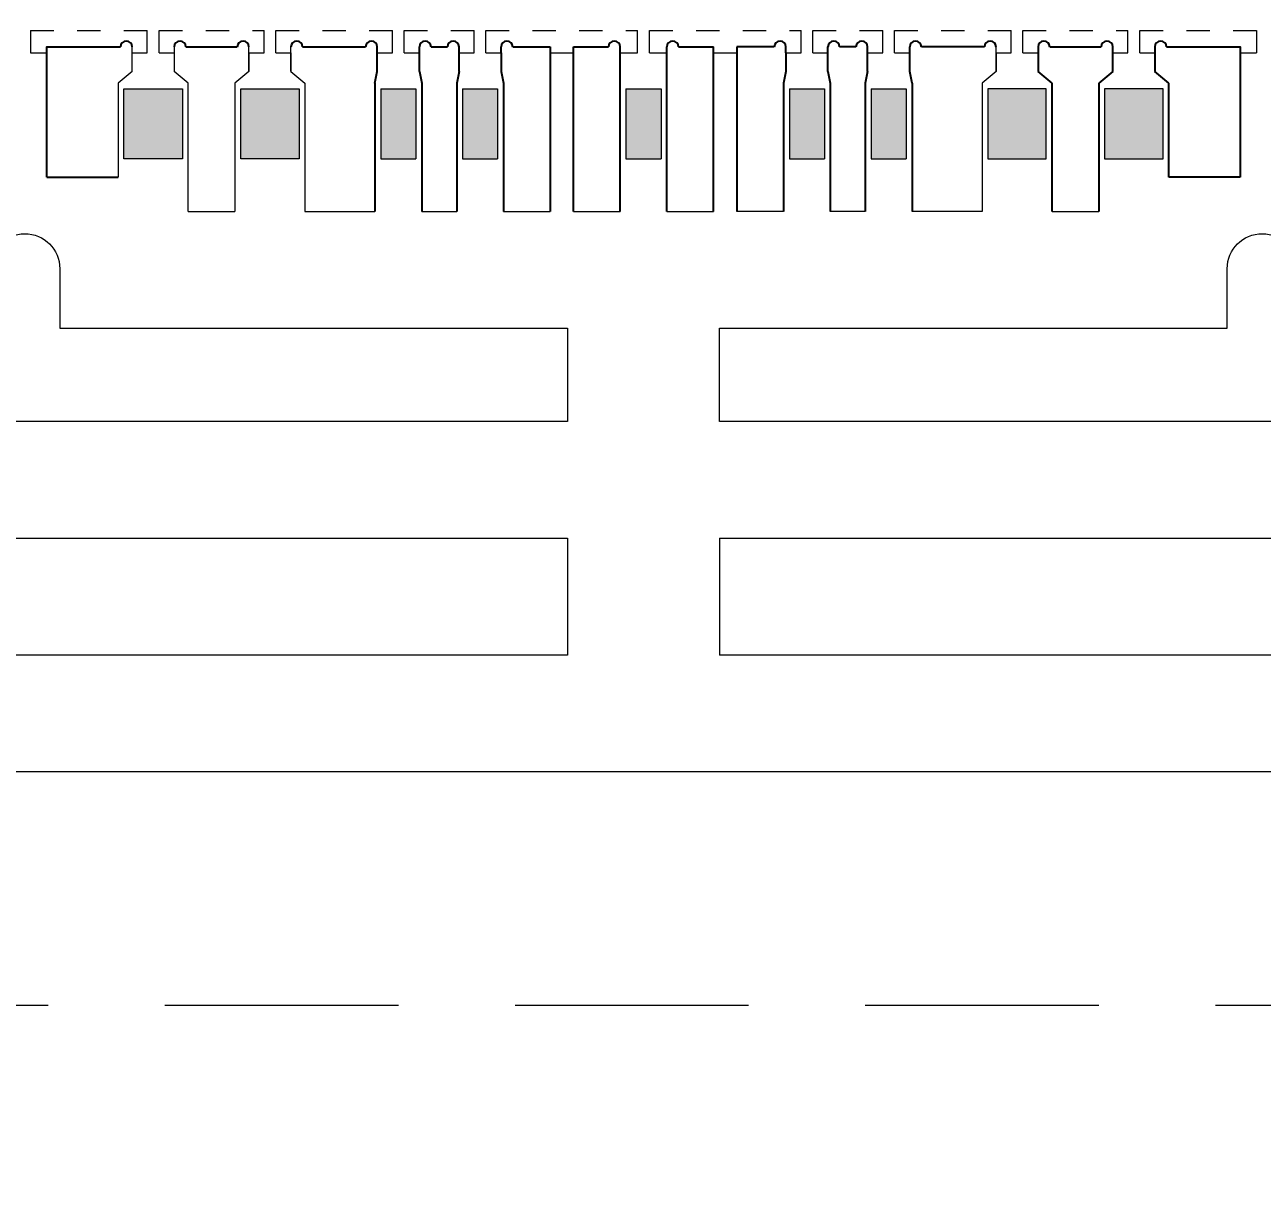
# Model space of a CAD drawing. Header units: millimetres. Extents: x 4066 to 4192, y 1600 to 1759.
# Drawn here: x 4103.24 to 4108.54, y 1671.39 to 1676.42 of the extents above; entities that cross this region are included whole.
import ezdxf

# ---------------------------------------------------------------- set-up
doc = ezdxf.new("R2010")
doc.units = ezdxf.units.MM
doc.linetypes.add('HIDDEN', pattern=[0.375, 0.25, -0.125])
doc.layers.add('1', color=7, linetype='Continuous')
doc.layers.add('1D', color=4, linetype='Continuous')
doc.layers.add('AM_8', color=3, linetype='Continuous', lineweight=15)
doc.layers.add('标注线', color=3, linetype='Continuous', lineweight=18)
doc.styles.get("Standard").update_dxf_attribs({"font": 'SimSun.ttf'})
doc.dimstyles.new('ISO-25', dxfattribs={"dimtxt": 0.1, "dimasz": 0.08, "dimexe": 0.015, "dimexo": 0.015, "dimgap": 0.02, "dimtad": 0, "dimzin": 1, "dimdsep": 46, "dimtxsty": 'Standard', "dimcen": 0.1, "dimadec": 0, "dimazin": 0, "dimtfac": 1, "dimtmove": 0, "dimatfit": 3, "dimfxl": 1, "dimarcsym": 0})

# ---------------------------------------------------------------- blocks, each defined once
blk = doc.blocks.new('*D39')
at = {"layer": 'Defpoints', "color": 0, "transparency": 16777216}
for p in [(4129.5931, 1745.7094), (4094.8431, 1673.2214), (4096.6406, 1661.2927)]:
    blk.add_point(p, dxfattribs=at)
at = {"layer": '标注线', "color": 0, "lineweight": 5, "transparency": 16777216}
for p, q in [((4094.8431, 1673.2064), (4094.8431, 1665.2927)), ((4094.8431, 1665.2927), (4096.6406, 1663.2927)), ((4096.6406, 1663.2927), (4096.6406, 1661.2927))]:
    blk.add_line(p, q, dxfattribs=at)
at = {"layer": '标注线', "color": 0, "lineweight": 5, "transparency": 16777216, "insert": (4096.6406, 1658.8956), "char_height": 1.15, "attachment_point": 5, "rotation": 90}
blk.add_mtext('34.750', dxfattribs=at)

msp = doc.modelspace()

# ---------------------------------------------------------------- hatches: boundary and pattern name
at = {"layer": 'AM_8', "linetype": 'ByBlock'}
h = msp.add_hatch(dxfattribs=at)
h.set_pattern_fill('GLASS', color=3, scale=0.002)
h.set_pattern_definition([(236.3099, (5.33048, 0.03556), (-0.050800067793, -0.101599977535), [0.018316194, -0.1648457968]), (236.3099, (5.331496, 0.032512), (-0.050800067793, -0.101599977535), [0.0109897164, -0.1721722744]), (236.3099, (5.3254, 0.032512), (-0.050800067793, -0.101599977535), [0.0109897164, -0.1721722744])])
h.paths.add_polyline_path([(4103.6681, 1675.8464), (4103.6681, 1676.1464), (4103.9181, 1676.1464), (4103.9181, 1675.8464)])
h.paths.add_polyline_path([(4104.1681, 1675.8464), (4104.1681, 1676.1464), (4104.4181, 1676.1464), (4104.4181, 1675.8464)])
h.paths.add_polyline_path([(4107.3681, 1676.1464), (4107.3681, 1675.8464), (4107.6181, 1675.8464), (4107.6181, 1676.1464)])
h.paths.add_polyline_path([(4107.8681, 1676.1464), (4107.8681, 1675.8464), (4108.1181, 1675.8464), (4108.1181, 1676.1464)])
h.paths.add_polyline_path([(4104.7681, 1676.1464), (4104.7681, 1675.8464), (4104.9181, 1675.8464), (4104.9181, 1676.1464)])
h.paths.add_polyline_path([(4105.1181, 1676.1464), (4105.1181, 1675.8464), (4105.2681, 1675.8464), (4105.2681, 1676.1464)])
h.paths.add_polyline_path([(4106.8681, 1676.1464), (4106.8681, 1675.8464), (4107.0181, 1675.8464), (4107.0181, 1676.1464)])
h.paths.add_polyline_path([(4106.5181, 1676.1464), (4106.5181, 1675.8464), (4106.6681, 1675.8464), (4106.6681, 1676.1464)])
h.paths.add_polyline_path([(4105.8181, 1676.1464), (4105.8181, 1675.8464), (4105.9681, 1675.8464), (4105.9681, 1676.1464)])

# ---------------------------------------------------------------- linework, layer by layer
at = {"lineweight": 5}
for p, q in [((4103.7031, 1676.2214, 0.0291), (4103.7031, 1676.3264, 0.0291)), ((4103.8831, 1676.3264, 0.0291), (4103.8831, 1676.2214, 0.0291)), ((4104.2031, 1676.2214, 0.0291), (4104.2031, 1676.3264, 0.0291)), ((4104.2031, 1676.3014, 0.0291), (4104.2031, 1676.2214, 0.0291)), ((4104.3831, 1676.2214, 0.0291), (4104.3831, 1676.3264, 0.0291)), ((4104.3831, 1676.3014, 0.0291), (4104.3831, 1676.2214, 0.0291)), ((4107.4031, 1676.2214, 0.0291), (4107.4031, 1676.3264, 0.0291)), ((4107.4031, 1676.3014, 0.0291), (4107.4031, 1676.2214, 0.0291)), ((4103.7031, 1676.2214, 0.0291), (4103.6431, 1676.1714, 0.0291)), ((4103.9431, 1676.1714, 0.0291), (4103.8831, 1676.2214, 0.0291)), ((4104.2031, 1676.2214, 0.0291), (4104.1431, 1676.1714, 0.0291)), ((4104.3831, 1676.2214, 0.0291), (4104.4431, 1676.1714, 0.0291)), ((4107.4031, 1676.2214, 0.0291), (4107.3431, 1676.1714, 0.0291)), ((4103.6431, 1676.1714, 0.0291), (4103.6431, 1675.7686, 0.0291)), ((4103.9431, 1675.6214, 0.0291), (4103.9431, 1676.1714, 0.0291)), ((4104.1431, 1676.1714, 0.0291), (4104.1431, 1675.6214, 0.0291)), ((4104.4431, 1676.1714, 0.0291), (4104.4431, 1675.6214, 0.0291)), ((4107.3431, 1676.1714, 0.0291), (4107.3431, 1675.6214, 0.0291)), ((4103.9431, 1675.6214, 0.0291), (4104.1431, 1675.6214, 0.0291)), ((4104.4431, 1675.6214, 0.0291), (4104.7431, 1675.6214, 0.0291)), ((4104.9431, 1675.6214, 0.0291), (4105.0931, 1675.6214, 0.0291)), ((4105.2931, 1675.6214, 0.0291), (4105.4931, 1675.6214, 0.0291)), ((4105.5931, 1675.6214, 0.0291), (4105.7931, 1675.6214, 0.0291)), ((4105.9931, 1675.6214, 0.0291), (4106.1931, 1675.6214, 0.0291)), ((4106.4931, 1675.6214, 0.0291), (4106.2931, 1675.6214, 0.0291)), ((4106.8431, 1675.6214, 0.0291), (4106.6931, 1675.6214, 0.0291)), ((4107.3431, 1675.6214, 0.0291), (4107.0431, 1675.6214, 0.0291)), ((4107.6431, 1675.6214, 0.0291), (4107.8431, 1675.6214, 0.0291))]:
    msp.add_line(p, q, dxfattribs=at)
for p, q in [((4104.7531, 1676.3014, 0.0291), (4104.7531, 1676.3264, 0.0291)), ((4104.9331, 1676.2214, 0.0291), (4104.9331, 1676.3264, 0.0291)), ((4105.1031, 1676.2214, 0.0291), (4105.1031, 1676.3264, 0.0291)), ((4105.2831, 1676.3014, 0.0291), (4105.2831, 1676.3264, 0.0291)), ((4106.5031, 1676.3014, 0.0291), (4106.5031, 1676.3264, 0.0291)), ((4106.6831, 1676.2214, 0.0291), (4106.6831, 1676.3264, 0.0291)), ((4106.8531, 1676.2214, 0.0291), (4106.8531, 1676.3264, 0.0291)), ((4107.0331, 1676.3014, 0.0291), (4107.0331, 1676.3264, 0.0291)), ((4107.6431, 1676.1714, 0.0291), (4107.5831, 1676.2214, 0.0291)), ((4107.9031, 1676.2214, 0.0291), (4107.8431, 1676.1714, 0.0291)), ((4108.1431, 1676.1714, 0.0291), (4108.0831, 1676.2214, 0.0291)), ((4107.6431, 1675.6214, 0.0291), (4107.6431, 1676.1714, 0.0291)), ((4107.8431, 1676.1714, 0.0291), (4107.8431, 1675.6214, 0.0291)), ((4108.1431, 1675.7686, 0.0291), (4108.1431, 1676.1714, 0.0291)), ((4103.3381, 1675.7686, 0.0291), (4103.6431, 1675.7686, 0.0291)), ((4108.4481, 1675.7686, 0.0291), (4108.1431, 1675.7686, 0.0291))]:
    msp.add_line(p, q)
at = {"color": 0}
for p, q in [((4104.7531, 1676.2214, 0.0291), (4104.7531, 1676.3014, 0.0291)), ((4105.2831, 1676.3014, 0.0291), (4105.2831, 1676.2214, 0.0291)), ((4105.5931, 1675.6214, 0.0291), (4105.5931, 1676.3264, 0.0291)), ((4105.7931, 1675.6214, 0.0291), (4105.7931, 1676.3264, 0.0291)), ((4105.9931, 1675.6214, 0.0291), (4105.9931, 1676.3264, 0.0291)), ((4106.1931, 1675.6214, 0.0291), (4106.1931, 1676.3264, 0.0291)), ((4106.5031, 1676.3014, 0.0291), (4106.5031, 1676.2214, 0.0291)), ((4107.0331, 1676.2214, 0.0291), (4107.0331, 1676.3014, 0.0291)), ((4107.5831, 1676.3264, 0.0291), (4107.5831, 1676.2214, 0.0291)), ((4107.9031, 1676.2214, 0.0291), (4107.9031, 1676.3264, 0.0291)), ((4108.0831, 1676.3264, 0.0291), (4108.0831, 1676.2214, 0.0291)), ((4104.7431, 1676.1714, 0.0291), (4104.7531, 1676.2214, 0.0291)), ((4104.9331, 1676.2214, 0.0291), (4104.9431, 1676.1714, 0.0291)), ((4105.1031, 1676.2214, 0.0291), (4105.0931, 1676.1714, 0.0291)), ((4105.2831, 1676.2214, 0.0291), (4105.2931, 1676.1714, 0.0291)), ((4106.5031, 1676.2214, 0.0291), (4106.4931, 1676.1714, 0.0291)), ((4106.6831, 1676.2214, 0.0291), (4106.6931, 1676.1714, 0.0291)), ((4106.8531, 1676.2214, 0.0291), (4106.8431, 1676.1714, 0.0291)), ((4107.0431, 1676.1714, 0.0291), (4107.0331, 1676.2214, 0.0291)), ((4104.7431, 1676.1714, 0.0291), (4104.7431, 1675.6214, 0.0291)), ((4104.9431, 1676.1714, 0.0291), (4104.9431, 1675.6214, 0.0291)), ((4105.0931, 1676.1714, 0.0291), (4105.0931, 1675.6214, 0.0291)), ((4105.2931, 1676.1714, 0.0291), (4105.2931, 1675.6214, 0.0291)), ((4106.4931, 1676.1714, 0.0291), (4106.4931, 1675.6214, 0.0291)), ((4106.6931, 1676.1714, 0.0291), (4106.6931, 1675.6214, 0.0291)), ((4106.8431, 1676.1714, 0.0291), (4106.8431, 1675.6214, 0.0291)), ((4107.0431, 1676.1714, 0.0291), (4107.0431, 1675.6214, 0.0291))]:
    msp.add_line(p, q, dxfattribs=at)
at = {"color": 0, "elevation": 0.0291}
for points in [[(4103.3381, 1675.7686), (4103.3381, 1676.3264), (4103.6531, 1676.3264)], [(4103.9331, 1676.3264), (4104.1531, 1676.3264)], [(4104.4331, 1676.3264), (4104.7031, 1676.3264)], [(4104.9831, 1676.3264), (4105.0531, 1676.3264)], [(4105.3331, 1676.3264), (4105.4931, 1676.3264)], [(4105.4931, 1676.3264), (4105.4931, 1675.6214)], [(4105.5931, 1676.3264), (4105.7431, 1676.3264)], [(4106.0431, 1676.3264), (4106.1931, 1676.3264)], [(4106.2931, 1676.3264), (4106.2931, 1675.6214)], [(4106.4531, 1676.3264), (4106.2931, 1676.3264)], [(4106.8031, 1676.3264), (4106.7331, 1676.3264)], [(4107.3531, 1676.3264), (4107.0831, 1676.3264)], [(4107.6331, 1676.3264), (4107.8531, 1676.3264)], [(4108.1331, 1676.3264), (4108.4481, 1676.3264), (4108.4481, 1675.7686)]]:
    msp.add_lwpolyline(points, dxfattribs=at)
for centre in [(4103.6781, 1676.3264, 0.0291), (4103.9081, 1676.3264, 0.0291), (4104.1781, 1676.3264, 0.0291), (4104.4081, 1676.3264, 0.0291), (4104.7281, 1676.3264, 0.0291), (4104.9581, 1676.3264, 0.0291), (4105.0781, 1676.3264, 0.0291), (4105.3081, 1676.3264, 0.0291), (4105.7681, 1676.3264, 0.0291), (4106.0181, 1676.3264, 0.0291), (4106.4781, 1676.3264, 0.0291), (4106.7081, 1676.3264, 0.0291), (4106.8281, 1676.3264, 0.0291), (4107.0581, 1676.3264, 0.0291), (4107.3781, 1676.3264, 0.0291), (4107.6081, 1676.3264, 0.0291), (4107.8781, 1676.3264, 0.0291), (4108.1081, 1676.3264, 0.0291)]:
    msp.add_arc(centre, 0.025, 0, 180)
at = {"layer": '1', "lineweight": 5}
for p, q in [((4105.5681, 1674.2214, 0.0291), (4105.5681, 1673.7214, 0.0291)), ((4106.2181, 1674.2214, 0.0291), (4106.2181, 1673.7214, 0.0291))]:
    msp.add_line(p, q, dxfattribs=at)
at = {"layer": '1', "lineweight": 5, "elevation": 0.0291}
for points in [[(4103.0931, 1675.3764, -1), (4103.3931, 1675.3764), (4103.3931, 1675.1214), (4105.5681, 1675.1214), (4105.5681, 1674.7214), (4100.9181, 1674.7214), (4100.9181, 1675.1214), (4103.0931, 1675.1214)], [(4108.3931, 1675.3764, -1), (4108.6931, 1675.3764), (4108.6931, 1675.1214), (4110.8681, 1675.1214), (4110.8681, 1674.7214), (4106.2181, 1674.7214), (4106.2181, 1675.1214), (4108.3931, 1675.1214)]]:
    msp.add_lwpolyline(points, format="xyb", close=True, dxfattribs=at)
for points in [[(4100.9181, 1674.2214), (4105.5681, 1674.2214)], [(4106.2181, 1674.2214), (4110.8681, 1674.2214)], [(4105.5681, 1673.7214), (4100.9181, 1673.7214)], [(4110.8681, 1673.7214), (4106.2181, 1673.7214)]]:
    msp.add_lwpolyline(points, dxfattribs=at)
at = {"layer": '1D', "linetype": 'HIDDEN', "lineweight": 5, "ltscale": 0.15}
for p, q in [((4103.2681, 1676.3964, 0.0291), (4103.7681, 1676.3964, 0.0291)), ((4103.2681, 1676.3964, 0.0291), (4103.2681, 1676.3014, 0.0291)), ((4103.7681, 1676.3014, 0.0291), (4103.7681, 1676.3964, 0.0291)), ((4103.8181, 1676.3014, 0.0291), (4103.8181, 1676.3964, 0.0291)), ((4103.8181, 1676.3964, 0.0291), (4104.2681, 1676.3964, 0.0291)), ((4104.2681, 1676.3014, 0.0291), (4104.2681, 1676.3964, 0.0291)), ((4104.3181, 1676.3014, 0.0291), (4104.3181, 1676.3964, 0.0291)), ((4104.3181, 1676.3964, 0.0291), (4104.8181, 1676.3964, 0.0291)), ((4104.8181, 1676.3014, 0.0291), (4104.8181, 1676.3964, 0.0291)), ((4104.8681, 1676.3014, 0.0291), (4104.8681, 1676.3964, 0.0291)), ((4104.8681, 1676.3964, 0.0291), (4105.1681, 1676.3964, 0.0291)), ((4105.1681, 1676.3014, 0.0291), (4105.1681, 1676.3964, 0.0291)), ((4105.2181, 1676.3014, 0.0291), (4105.2181, 1676.3964, 0.0291)), ((4105.2181, 1676.3964, 0.0291), (4105.8681, 1676.3964, 0.0291)), ((4105.8681, 1676.3014, 0.0291), (4105.8681, 1676.3964, 0.0291)), ((4105.9181, 1676.3014, 0.0291), (4105.9181, 1676.3964, 0.0291)), ((4105.9181, 1676.3964, 0.0291), (4106.5681, 1676.3964, 0.0291)), ((4106.5681, 1676.3014, 0.0291), (4106.5681, 1676.3964, 0.0291)), ((4106.6181, 1676.3014, 0.0291), (4106.6181, 1676.3964, 0.0291)), ((4106.6181, 1676.3964, 0.0291), (4106.9181, 1676.3964, 0.0291)), ((4106.9181, 1676.3014, 0.0291), (4106.9181, 1676.3964, 0.0291)), ((4106.9681, 1676.3014, 0.0291), (4106.9681, 1676.3964, 0.0291)), ((4106.9681, 1676.3964, 0.0291), (4107.4681, 1676.3964, 0.0291)), ((4107.4681, 1676.3014, 0.0291), (4107.4681, 1676.3964, 0.0291)), ((4107.5181, 1676.3014, 0.0291), (4107.5181, 1676.3964, 0.0291)), ((4107.5181, 1676.3964, 0.0291), (4107.9681, 1676.3964, 0.0291)), ((4107.9681, 1676.3014, 0.0291), (4107.9681, 1676.3964, 0.0291)), ((4108.0181, 1676.3014, 0.0291), (4108.0181, 1676.3964, 0.0291)), ((4108.0181, 1676.3964, 0.0291), (4108.5181, 1676.3964, 0.0291)), ((4108.5181, 1676.3964, 0.0291), (4108.5181, 1676.3014, 0.0291))]:
    msp.add_line(p, q, dxfattribs=at)
at = {"layer": '1D', "linetype": 'HIDDEN', "lineweight": 5, "ltscale": 4}
msp.add_line((4090.3431, 1672.2214, 0.0291), (4167.0712, 1672.2214, 0.0291), dxfattribs=at)
at = {"layer": '1D', "color": 1, "lineweight": 5, "elevation": 0.0291}
msp.add_lwpolyline([(4166.8431, 1673.2214), (4094.8431, 1673.2214), (4094.8431, 1743.2214), (4166.8431, 1743.2214)], dxfattribs=at)
at = {"layer": '1D', "linetype": 'HIDDEN', "lineweight": 5, "ltscale": 0.15, "elevation": 0.0291}
for points in [[(4103.2681, 1676.3014), (4103.3381, 1676.3014)], [(4103.7031, 1676.3014), (4103.7681, 1676.3014)], [(4103.8181, 1676.3014), (4103.8831, 1676.3014)], [(4104.2031, 1676.3014), (4104.2681, 1676.3014)], [(4104.3181, 1676.3014), (4104.3831, 1676.3014)], [(4104.7531, 1676.3014), (4104.8181, 1676.3014)], [(4104.8681, 1676.3014), (4104.9331, 1676.3014)], [(4105.1031, 1676.3014), (4105.1681, 1676.3014)], [(4105.2181, 1676.3014), (4105.2831, 1676.3014)], [(4105.4931, 1676.3014), (4105.5931, 1676.3014)], [(4105.7931, 1676.3014), (4105.8681, 1676.3014)], [(4105.9181, 1676.3014), (4105.9931, 1676.3014)], [(4106.1931, 1676.3014), (4106.2931, 1676.3014)], [(4106.5031, 1676.3014), (4106.5681, 1676.3014)], [(4106.6181, 1676.3014), (4106.6831, 1676.3014)], [(4106.8531, 1676.3014), (4106.9181, 1676.3014)], [(4106.9681, 1676.3014), (4107.0331, 1676.3014)], [(4107.4031, 1676.3014), (4107.4681, 1676.3014)], [(4107.5181, 1676.3014), (4107.5831, 1676.3014)], [(4107.9031, 1676.3014), (4107.9681, 1676.3014)], [(4108.0181, 1676.3014), (4108.0831, 1676.3014)], [(4108.4481, 1676.3014), (4108.5181, 1676.3014)]]:
    msp.add_lwpolyline(points, dxfattribs=at)
at = {"layer": 'AM_8', "color": 3, "linetype": 'ByBlock'}
for p, q in [((4104.7681, 1676.1464, 0.0291), (4104.7681, 1675.8464, 0.0291)), ((4104.7681, 1676.1464, 0.0291), (4104.9181, 1676.1464, 0.0291)), ((4104.9181, 1676.1464, 0.0291), (4104.9181, 1675.8464, 0.0291)), ((4105.1181, 1676.1464, 0.0291), (4105.1181, 1675.8464, 0.0291)), ((4105.1181, 1676.1464, 0.0291), (4105.2681, 1676.1464, 0.0291)), ((4105.2681, 1676.1464, 0.0291), (4105.2681, 1675.8464, 0.0291)), ((4105.8181, 1676.1464, 0.0291), (4105.8181, 1675.8464, 0.0291)), ((4105.8181, 1676.1464, 0.0291), (4105.9681, 1676.1464, 0.0291)), ((4105.9681, 1676.1464, 0.0291), (4105.9681, 1675.8464, 0.0291)), ((4106.5181, 1676.1464, 0.0291), (4106.5181, 1675.8464, 0.0291)), ((4106.5181, 1676.1464, 0.0291), (4106.6681, 1676.1464, 0.0291)), ((4106.6681, 1676.1464, 0.0291), (4106.6681, 1675.8464, 0.0291)), ((4106.8681, 1676.1464, 0.0291), (4106.8681, 1675.8464, 0.0291)), ((4106.8681, 1676.1464, 0.0291), (4107.0181, 1676.1464, 0.0291)), ((4107.0181, 1676.1464, 0.0291), (4107.0181, 1675.8464, 0.0291)), ((4104.7681, 1675.8464, 0.0291), (4104.9181, 1675.8464, 0.0291)), ((4105.1181, 1675.8464, 0.0291), (4105.2681, 1675.8464, 0.0291)), ((4105.8181, 1675.8464, 0.0291), (4105.9681, 1675.8464, 0.0291)), ((4106.5181, 1675.8464, 0.0291), (4106.6681, 1675.8464, 0.0291)), ((4106.8681, 1675.8464, 0.0291), (4107.0181, 1675.8464, 0.0291))]:
    msp.add_line(p, q, dxfattribs=at)
at = {"layer": 'AM_8', "color": 3, "linetype": 'ByBlock', "elevation": 0.0291}
for points in [[(4103.6681, 1675.8464), (4103.6681, 1676.1464), (4103.9181, 1676.1464), (4103.9181, 1675.8464)], [(4104.1681, 1675.8464), (4104.1681, 1676.1464), (4104.4181, 1676.1464), (4104.4181, 1675.8464)], [(4107.6181, 1675.8464), (4107.6181, 1676.1464), (4107.3681, 1676.1464), (4107.3681, 1675.8464)], [(4108.1181, 1675.8464), (4108.1181, 1676.1464), (4107.8681, 1676.1464), (4107.8681, 1675.8464)]]:
    msp.add_lwpolyline(points, close=True, dxfattribs=at)

# ---------------------------------------------------------------- dimensions: what is measured, and where the dimension line sits
at = {"layer": '标注线', "lineweight": 5}
dim = msp.add_ordinate_dim(feature_location=(4094.8431, 1673.2214), offset=(1.7975, -11.9287), dtype=1, origin=(4129.5931, 1745.7094), dimstyle='ISO-25', override={"dimtxt": 1.15, "dimasz": 1, "dimdec": 3, "dimfxl": 0.0072, "dimlwe": 5, "dimarcsym": 2}, dxfattribs=at)
dim.commit()
dim.dimension.update_dxf_attribs({"geometry": '*D39', "text_midpoint": (4096.6406, 1658.8956)})

doc.saveas('drawing.dxf')
